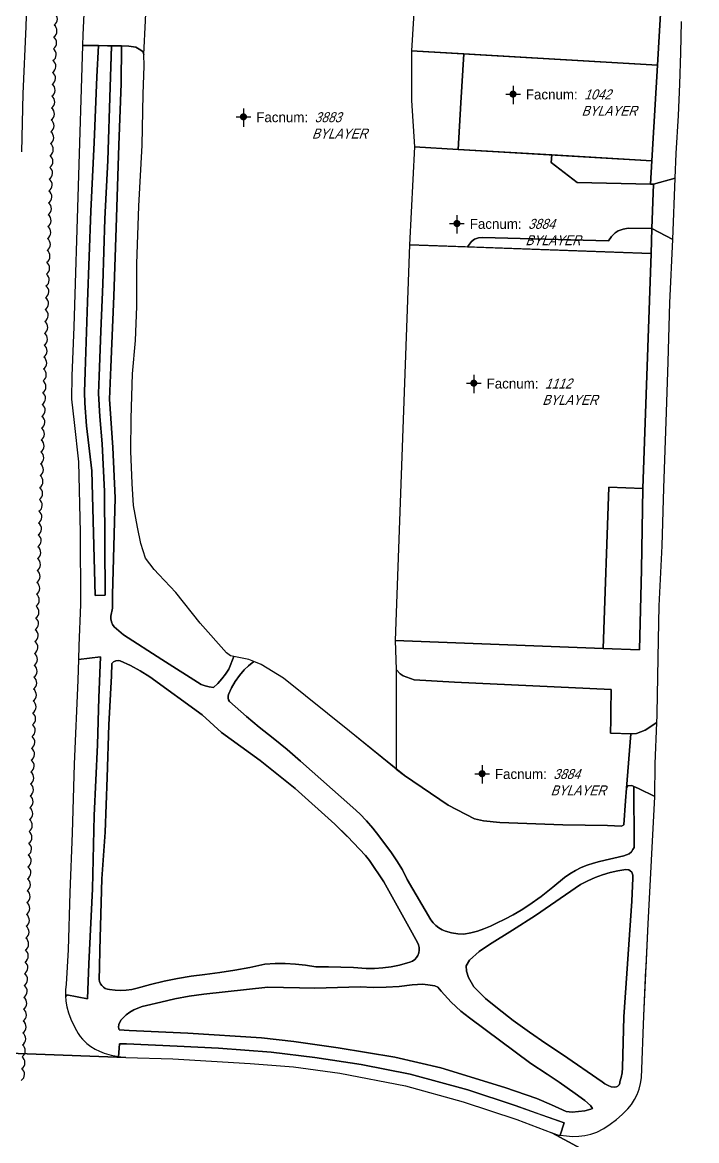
# Model space of a CAD drawing. Header units: inches. Extents: x 1273557 to 1282364, y 239587 to 246310.
# Drawn here: x 1275395.1 to 1275679.4, y 241916.7 to 242388 of the extents above; entities that cross this region are included whole.
import ezdxf
from ezdxf.enums import TextEntityAlignment as Align

# ---------------------------------------------------------------- set-up
doc = ezdxf.new("R2010")
doc.units = ezdxf.units.IN
doc.header["$MEASUREMENT"] = 0
doc.linetypes.add('DASHED2', pattern=[0.375, 0.25, -0.125])
doc.layers.add('BLDG-DATA', color=159, linetype='DASHED2', lineweight=30)
for name, color, linetype in [('BLDG-UW', 231, 'Continuous'), ('GRASS', 3, 'Continuous'), ('PATH', 253, 'Continuous'), ('PATH-ISLAND', 252, 'Continuous'), ('PRKG-DATA', 255, 'Continuous'), ('PRKG-UW', 6, 'Continuous'), ('REV-2013', 1, 'Continuous'), ('STREET-NONUW', 4, 'Continuous'), ('STREET-UW', 50, 'Continuous')]:
    doc.layers.add(name, color=color, linetype=linetype)
doc.styles.add('SS_LITE', font='FRABK.TTF', dxfattribs={"height": 16})

# ---------------------------------------------------------------- blocks, each defined once
blk = doc.blocks.new('*U1')
for p, q in [((-3.08, 0), (3.08, 0)), ((0, 3.55), (0, -4.2))]:
    blk.add_line(p, q)
at = {"const_width": 1.5}
blk.add_lwpolyline([(-0.75, 0, 1), (0.75, 0, 1)], format="xyb", close=True, dxfattribs=at)
at = {"layer": 'BLDG-DATA', "color": 1, "style": 'SS_LITE'}
blk.add_text('Facnum:', height=4.2, dxfattribs=at).set_placement((27.26, -2.25), align=Align.RIGHT)
at = {"layer": 'BLDG-DATA', "color": 7, "style": 'SS_LITE', "oblique": 20, "width": 0.9, "flags": 8}
for tag, p in [('FACNUM', (29.98, -2.25)), ('OBJECT', (28.84, -9.16))]:
    blk.add_attdef(tag, p, '', height=4.2, dxfattribs=at)
blk = doc.blocks.new('*U8')
for p, q in [((-3.08, 0), (3.08, 0)), ((0, 3.55), (0, -4.2))]:
    blk.add_line(p, q)
at = {"const_width": 1.5}
blk.add_lwpolyline([(-0.75, 0, 1), (0.75, 0, 1)], format="xyb", close=True, dxfattribs=at)
at = {"layer": 'PRKG-DATA', "color": 1, "style": 'SS_LITE'}
blk.add_text('Facnum:', height=4.2, dxfattribs=at).set_placement((27.26, -2.25), align=Align.RIGHT)
at = {"layer": 'PRKG-DATA', "color": 7, "style": 'SS_LITE', "oblique": 20, "width": 0.9, "flags": 8}
for tag, p in [('FACNUM', (29.98, -2.25)), ('OBJECT', (28.84, -9.16))]:
    blk.add_attdef(tag, p, '', height=4.2, dxfattribs=at)

msp = doc.modelspace()

# ---------------------------------------------------------------- linework, layer by layer
at = {"layer": 'BLDG-UW'}
for points in [[(1275662.91, 242369.87), (1275665.6, 242415.84), (1275561.97, 242421.89), (1275559.16, 242375.93)], [(1275581.26, 242374.64), (1275580.05, 242353.99), (1275578.91, 242334.42), (1275660.57, 242329.65), (1275660.84, 242334.35), (1275662.91, 242369.87)], [(1275642.42, 242192.04), (1275656.69, 242191.52), (1275660.27, 242290.53), (1275558.37, 242294.22), (1275552.34, 242127.43), (1275639.96, 242124.04), (1275639.96, 242124.04), (1275639.96, 242124.04)]]:
    msp.add_lwpolyline(points, close=True, dxfattribs=at)
at = {"layer": 'GRASS'}
for points in [[(1275428.28, 242257.8), (1275429.09, 242277.6), (1275429.93, 242305.21), (1275431.12, 242329.72), (1275432.18, 242360.67), (1275432.76, 242378.09), (1275431.06, 242378.12), (1275427.22, 242378.14), (1275426.53, 242364.98), (1275425.41, 242337.3), (1275424.05, 242308.42), (1275422.61, 242270.13), (1275421.59, 242240.62), (1275421.29, 242232.14), (1275421.5, 242227.45), (1275422.17, 242217.91), (1275424.41, 242198.92), (1275425.84, 242146.38), (1275429.99, 242146.58), (1275429.72, 242190.21), (1275428.71, 242210.27), (1275427.8, 242221.86), (1275427.28, 242231.48), (1275427.45, 242238.81)], [(1275470.13, 242134.69), (1275459.87, 242147.64), (1275452.62, 242155.23), (1275450.69, 242157.36), (1275447.11, 242162.1), (1275445.03, 242168.37), (1275443.68, 242175.18), (1275441.96, 242184.28), (1275441.36, 242193.57), (1275440.85, 242207.18), (1275441.07, 242221.01), (1275441.62, 242239.84), (1275442.86, 242253.86), (1275443.35, 242268.22), (1275443.43, 242286.24), (1275444.22, 242310.52), (1275445.58, 242336.26), (1275446.04, 242357.71), (1275446.54, 242369.59), (1275446.36, 242374.38), (1275445.9, 242375.66), (1275444.39, 242376.71), (1275442.94, 242377.54), (1275440.05, 242377.96), (1275436.99, 242378.01), (1275436.73, 242362.17), (1275435.83, 242336.15), (1275434.74, 242301.42), (1275433.69, 242272.5), (1275432.49, 242242.68), (1275431.92, 242229.13), (1275433.24, 242208.79), (1275434.29, 242187.58), (1275433.15, 242146.64), (1275433.13, 242142.03), (1275433.12, 242141.13), (1275432.41, 242137.74), (1275432.47, 242136.53), (1275432.74, 242135.34), (1275433.19, 242134.2), (1275433.83, 242133.15), (1275437.79, 242129.87), (1275453.89, 242119.47), (1275470.54, 242108.96), (1275472.21, 242108.34), (1275473.94, 242107.89), (1275475.67, 242107.63), (1275477.51, 242109.36), (1275479.22, 242111.24), (1275480.8, 242113.26), (1275482.23, 242115.4), (1275484.25, 242120.73), (1275482.87, 242121.02), (1275481.22, 242122.18)], [(1275660.57, 242329.65), (1275618.31, 242332.12), (1275618.12, 242328.88), (1275629.04, 242320.53), (1275659.99, 242319.78)], [(1275660.55, 242301.11), (1275650.55, 242301.19), (1275648.4, 242300.84), (1275646.35, 242300.05), (1275645.12, 242299.26), (1275643.56, 242297.73), (1275642.33, 242295.9), (1275589.08, 242297.28), (1275587.4, 242297.17), (1275585.8, 242296.62), (1275584.47, 242295.58), (1275582.86, 242293.33), (1275660.27, 242290.53)], [(1275656.22, 242157.42), (1275656.69, 242191.52), (1275642.42, 242192.04), (1275639.96, 242124.04), (1275655.33, 242123.45)], [(1275424.65, 242022.74), (1275425.38, 242053.75), (1275426.83, 242083.43), (1275427.42, 242103.34), (1275428.07, 242120.62), (1275418.76, 242119.38), (1275418.56, 242110.65), (1275416.99, 242075.33), (1275416.14, 242046.27), (1275415.21, 242021.22), (1275414.4, 241997.11), (1275413.61, 241982.56), (1275413.35, 241980.2), (1275413.31, 241978.14), (1275413.31, 241977.82), (1275413.32, 241977.64), (1275413.81, 241977.68), (1275413.81, 241978.1), (1275422.58, 241976.39), (1275423.14, 241991.1)], [(1275547.51, 242025.71), (1275541.47, 242034.65), (1275539.78, 242036.77), (1275532.17, 242044.79), (1275532.13, 242044.83), (1275526.81, 242050.04), (1275510.17, 242065.09), (1275495.33, 242076.84), (1275479.08, 242088.69), (1275470.99, 242096.13), (1275448.81, 242112.13), (1275444.85, 242114.68), (1275440.71, 242116.93), (1275436.43, 242118.88), (1275435.46, 242119.04), (1275434.48, 242118.9), (1275433.6, 242118.46), (1275432.89, 242117.77), (1275432.67, 242112.6), (1275431.58, 242091.86), (1275430.85, 242069.65), (1275430.06, 242046.68), (1275428.69, 242027), (1275427.86, 241997.12), (1275427.68, 241989.7), (1275427.55, 241984.6), (1275427.71, 241983.66), (1275428.07, 241982.78), (1275428.6, 241981.99), (1275429.28, 241981.33), (1275430.09, 241980.83), (1275430.99, 241980.52), (1275431.93, 241980.4), (1275434.25, 241980.04), (1275436.59, 241979.91), (1275438.93, 241980.01), (1275441.26, 241980.34), (1275443.53, 241980.89), (1275449.17, 241982.46), (1275454.86, 241983.83), (1275460.59, 241984.99), (1275466.34, 241985.94), (1275472.11, 241986.68), (1275478.43, 241987.53), (1275484.76, 241988.52), (1275491.09, 241989.67), (1275497.4, 241990.97), (1275501.67, 241991.24), (1275505.96, 241991.27), (1275510.25, 241991.05), (1275514.54, 241990.58), (1275518.8, 241989.86), (1275524.14, 241989.89), (1275529.48, 241989.78), (1275534.79, 241989.55), (1275540.08, 241989.18), (1275543.61, 241989.2), (1275547.13, 241989.46), (1275550.62, 241989.94), (1275554.08, 241990.64), (1275557.48, 241991.57), (1275558.51, 241991.82), (1275559.63, 241992.31), (1275560.55, 241992.96), (1275561.31, 241993.78), (1275561.9, 241994.73), (1275562.29, 241995.79), (1275562.47, 241996.9), (1275562.42, 241998.03), (1275562.15, 241999.12), (1275561.67, 242000.15), (1275558.02, 242006.77)], [(1275625.93, 242029.11), (1275628.29, 242030.53), (1275630.75, 242031.75), (1275633.31, 242032.77), (1275635.94, 242033.57), (1275638.45, 242034.33), (1275648.77, 242036.73), (1275651, 242037.55), (1275651.9, 242038.32), (1275652.6, 242039.29), (1275653.05, 242040.19), (1275653.1, 242041.47), (1275652.98, 242065.97), (1275652.16, 242066.35), (1275650.4, 242066.16), (1275649.87, 242065.15), (1275649.42, 242059.91), (1275648.69, 242049.76), (1275647.76, 242049.16), (1275641.9, 242049.42), (1275623.08, 242049.72), (1275596.45, 242050.73), (1275589.51, 242051.4), (1275585.84, 242052.24), (1275574.67, 242058.07), (1275556.21, 242070.47), (1275533.13, 242089.28), (1275505.19, 242111.63), (1275495.82, 242117.39), (1275492.69, 242118.6), (1275490.46, 242116.82), (1275488.58, 242115.06), (1275486.62, 242112.7), (1275484.88, 242110.17), (1275483.36, 242107.48), (1275482.08, 242104.65), (1275481.88, 242103.91), (1275481.87, 242103.13), (1275482.06, 242102.37), (1275482.43, 242101.68), (1275489.58, 242095.36), (1275495.03, 242090.84), (1275500.94, 242086.22), (1275506.72, 242081.44), (1275512.37, 242076.52), (1275534.43, 242057.12), (1275537.41, 242054.36), (1275540.25, 242051.44), (1275542.93, 242048.38), (1275545.44, 242045.18), (1275547.78, 242041.85), (1275550.55, 242038.31), (1275553.09, 242034.6), (1275555.39, 242030.74), (1275557.43, 242026.74), (1275567.33, 242009.75), (1275568.29, 242008.46), (1275569.42, 242007.32), (1275570.7, 242006.35), (1275572.1, 242005.55), (1275573.59, 242004.96), (1275576.12, 242004.28), (1275578.7, 242003.83), (1275581.31, 242003.63), (1275584.18, 242004.21), (1275587, 242004.98), (1275589.77, 242005.94), (1275592.46, 242007.07), (1275595.06, 242008.37), (1275598.61, 242009.98), (1275602.07, 242011.78), (1275605.42, 242013.76), (1275608.67, 242015.92), (1275613.85, 242019.57), (1275618.86, 242023.44), (1275623.7, 242027.5)], [(1275652.17, 242017.57), (1275652.55, 242027.22), (1275652.48, 242028.51), (1275652.05, 242029.74), (1275651.44, 242030.43), (1275650.91, 242030.72), (1275649.59, 242030.88), (1275646.27, 242030.35), (1275642.98, 242029.6), (1275639.75, 242028.65), (1275636.58, 242027.5), (1275633.49, 242026.15), (1275630.49, 242024.61), (1275611.52, 242011.52), (1275601.83, 242005.4), (1275592.1, 241999.28), (1275587.77, 241996.3), (1275583.67, 241992.72), (1275582.3, 241990.27), (1275582.33, 241988.06), (1275583.21, 241985.36), (1275585.55, 241981.49), (1275590.42, 241976.59), (1275595.4, 241972.48), (1275602.08, 241967.32), (1275608.9, 241962.33), (1275615.84, 241957.52), (1275622.9, 241952.89), (1275639.62, 241941.42), (1275640.79, 241940.54), (1275642.08, 241939.85), (1275643.46, 241939.38), (1275644.89, 241939.14), (1275645.6, 241939.3), (1275646.24, 241939.67), (1275646.73, 241940.21), (1275647.03, 241940.88), (1275647.05, 241941.4), (1275647.68, 241943.31), (1275648.04, 241945.29), (1275648.11, 241947.3), (1275648.79, 241968.85)], [(1275583.73, 241968.34), (1275580.04, 241971.22), (1275575.97, 241975.01), (1275571.72, 241979.66), (1275570.32, 241981.34), (1275569.05, 241981.94), (1275566.06, 241982.37), (1275563.88, 241982.56), (1275561.69, 241982.52), (1275559.51, 241982.26), (1275554.06, 241981.65), (1275548.58, 241981.31), (1275543.09, 241981.23), (1275537.61, 241981.43), (1275518.51, 241980.86), (1275511.92, 241981.09), (1275505.3, 241981.23), (1275498.65, 241981.29), (1275489.6, 241980.39), (1275480.58, 241979.43), (1275471.59, 241978.4), (1275465.51, 241977.49), (1275459.47, 241976.38), (1275453.47, 241975.06), (1275447.53, 241973.54), (1275445.66, 241973.14), (1275443.85, 241972.54), (1275442.11, 241971.75), (1275440.46, 241970.77), (1275438.92, 241969.61), (1275437.52, 241968.3), (1275436.8, 241967.51), (1275436.24, 241966.6), (1275435.87, 241965.6), (1275435.7, 241964.54), (1275435.92, 241963.4), (1275440.23, 241963.08), (1275464.96, 241961.93), (1275495.98, 241960.04), (1275509.55, 241958.45), (1275528.23, 241955.83), (1275552.14, 241951.81), (1275571.52, 241947.38), (1275598.57, 241939.05), (1275612.08, 241934.36), (1275618.25, 241931.75), (1275624.37, 241928.87), (1275627.02, 241928.72), (1275629.66, 241928.87), (1275632.25, 241929.28), (1275634.78, 241929.95), (1275635.5, 241930.21), (1275634.65, 241931.45), (1275632.26, 241933.6), (1275628.2, 241936.49), (1275621.46, 241941.33), (1275616.43, 241944.73), (1275609.55, 241949.13)], [(1275582.92, 241938.04), (1275558.62, 241944.62), (1275538.01, 241948.75), (1275518.48, 241951.75), (1275500.03, 241953.93), (1275477.79, 241955.63), (1275460.38, 241956.53), (1275439.02, 241957.48), (1275436.05, 241957.47), (1275435.73, 241952.04), (1275438.76, 241951.75), (1275458.6, 241951.12), (1275491.19, 241949.18), (1275509.41, 241947.75), (1275528.93, 241945.14), (1275556.71, 241939.68), (1275580.96, 241933.01), (1275603.59, 241925.61), (1275618.41, 241919.9), (1275621.24, 241919), (1275621.85, 241918.93), (1275623.52, 241924.21), (1275617.15, 241926.44), (1275613.52, 241927.71), (1275602.95, 241931.4)]]:
    msp.add_lwpolyline(points, close=True, dxfattribs=at)
at = {"layer": 'PATH'}
for points in [[(1275394.91, 242333.4), (1275395.45, 242357.8), (1275396.79, 242386.14), (1275397.68, 242417.23)], [(1275665.6, 242415.84), (1275662.91, 242369.87), (1275660.84, 242334.35), (1275660.57, 242329.65), (1275659.99, 242319.78), (1275661.2, 242319.75), (1275670.42, 242322.28), (1275670.78, 242332.67), (1275671.79, 242348.73), (1275672.29, 242361.91), (1275672.72, 242375.11), (1275673.06, 242388.33)]]:
    msp.add_lwpolyline(points, dxfattribs=at)
for points in [[(1275500.94, 242086.22), (1275495.03, 242090.84), (1275489.58, 242095.36), (1275482.43, 242101.68), (1275482.06, 242102.37), (1275481.87, 242103.13), (1275481.88, 242103.91), (1275482.08, 242104.65), (1275483.36, 242107.48), (1275484.88, 242110.17), (1275486.62, 242112.7), (1275488.58, 242115.06), (1275490.46, 242116.82), (1275492.69, 242118.6), (1275490.59, 242119.41), (1275484.25, 242120.73), (1275482.23, 242115.4), (1275480.8, 242113.26), (1275479.22, 242111.24), (1275477.51, 242109.36), (1275475.67, 242107.63), (1275473.94, 242107.89), (1275472.21, 242108.34), (1275470.54, 242108.96), (1275453.89, 242119.47), (1275437.79, 242129.87), (1275433.83, 242133.15), (1275433.19, 242134.2), (1275432.74, 242135.34), (1275432.47, 242136.53), (1275432.41, 242137.74), (1275433.12, 242141.13), (1275433.13, 242142.03), (1275433.15, 242146.64), (1275434.29, 242187.58), (1275433.24, 242208.79), (1275431.92, 242229.13), (1275432.49, 242242.68), (1275433.69, 242272.5), (1275434.74, 242301.42), (1275435.83, 242336.15), (1275436.73, 242362.17), (1275436.99, 242378.01), (1275432.76, 242378.09), (1275432.75, 242377.86), (1275432.18, 242360.67), (1275431.12, 242329.72), (1275429.93, 242305.21), (1275429.09, 242277.6), (1275428.28, 242257.8), (1275427.45, 242238.81), (1275427.28, 242231.48), (1275427.8, 242221.86), (1275428.71, 242210.27), (1275429.72, 242190.21), (1275429.99, 242146.58), (1275425.84, 242146.38), (1275424.41, 242198.92), (1275422.17, 242217.91), (1275421.5, 242227.45), (1275421.29, 242232.14), (1275421.59, 242240.62), (1275422.61, 242270.13), (1275424.05, 242308.42), (1275425.41, 242337.3), (1275426.53, 242364.98), (1275427.22, 242378.14), (1275420.53, 242378.18), (1275416.83, 242259.58), (1275415.96, 242239.05), (1275415.89, 242229.17), (1275416.95, 242219.35), (1275418.8, 242202.75), (1275419.53, 242172.96), (1275419.65, 242143.16), (1275419.67, 242142.57), (1275418.89, 242125.18), (1275418.76, 242119.38), (1275428.07, 242120.62), (1275427.42, 242103.34), (1275426.83, 242083.43), (1275425.38, 242053.75), (1275424.65, 242022.74), (1275423.14, 241991.1), (1275422.58, 241976.39), (1275413.81, 241978.1), (1275413.81, 241977.68), (1275413.32, 241977.64), (1275413.49, 241975.45), (1275413.88, 241973.1), (1275414.61, 241970.46), (1275415.54, 241967.88), (1275416.67, 241965.39), (1275417.91, 241963.11), (1275418.6, 241961.86), (1275419.51, 241960.58), (1275420.5, 241959.4), (1275421.32, 241958.63), (1275422.36, 241957.65), (1275424.02, 241956.36), (1275425.79, 241955.24), (1275427.67, 241954.3), (1275429.62, 241953.55), (1275432.6, 241952.65), (1275435.6, 241952.06), (1275435.73, 241952.04), (1275436.05, 241957.47), (1275439.02, 241957.48), (1275460.38, 241956.53), (1275477.79, 241955.63), (1275500.03, 241953.93), (1275518.48, 241951.75), (1275538.01, 241948.75), (1275558.62, 241944.62), (1275582.92, 241938.04), (1275602.95, 241931.4), (1275623.52, 241924.21), (1275621.85, 241918.93), (1275624.55, 241918.62), (1275627.16, 241918.45), (1275629.77, 241918.52), (1275632.36, 241918.84), (1275634.89, 241919.41), (1275637.36, 241920.21), (1275640.25, 241921.77), (1275643.01, 241923.55), (1275645.63, 241925.53), (1275648.09, 241927.7), (1275650.37, 241930.06), (1275651.91, 241931.92), (1275653.24, 241933.95), (1275654.34, 241936.1), (1275655.2, 241938.36), (1275655.81, 241940.7), (1275656.16, 241943.1), (1275657.12, 241969.18), (1275658.96, 242008.09), (1275661.79, 242061.51), (1275661.79, 242061.58), (1275661.79, 242061.62), (1275654.98, 242065.03), (1275652.98, 242065.97), (1275653.1, 242041.47), (1275653.05, 242040.19), (1275652.6, 242039.29), (1275651.9, 242038.32), (1275651, 242037.55), (1275648.77, 242036.73), (1275638.45, 242034.33), (1275635.94, 242033.57), (1275633.31, 242032.77), (1275630.75, 242031.75), (1275628.29, 242030.53), (1275625.93, 242029.11), (1275623.7, 242027.5), (1275618.86, 242023.44), (1275613.85, 242019.57), (1275608.67, 242015.92), (1275605.42, 242013.76), (1275602.07, 242011.78), (1275598.61, 242009.98), (1275595.06, 242008.37), (1275592.46, 242007.07), (1275589.77, 242005.94), (1275587, 242004.98), (1275584.18, 242004.21), (1275581.31, 242003.63), (1275578.7, 242003.83), (1275576.12, 242004.28), (1275573.59, 242004.96), (1275572.1, 242005.55), (1275570.7, 242006.35), (1275569.42, 242007.32), (1275568.29, 242008.46), (1275567.33, 242009.75), (1275557.43, 242026.74), (1275555.39, 242030.74), (1275553.09, 242034.6), (1275550.55, 242038.31), (1275547.78, 242041.85), (1275545.44, 242045.18), (1275542.93, 242048.38), (1275540.25, 242051.44), (1275537.41, 242054.36), (1275534.43, 242057.12), (1275512.37, 242076.52), (1275506.72, 242081.44)], [(1275580.05, 242353.99), (1275581.26, 242374.64), (1275559.16, 242375.93), (1275559.23, 242355.08), (1275560.44, 242335.44), (1275578.91, 242334.42)], [(1275663.3, 242127.65), (1275663.69, 242142.07), (1275664.92, 242167.28), (1275665.65, 242191.59), (1275666.74, 242223.66), (1275667.46, 242244.94), (1275668.11, 242269.7), (1275669.44, 242296.4), (1275660.55, 242301.11), (1275660.27, 242290.53), (1275656.69, 242191.52), (1275656.22, 242157.42), (1275655.33, 242123.45), (1275639.96, 242124.04), (1275552.34, 242127.43), (1275552.81, 242115.16), (1275554.39, 242113.35), (1275555.66, 242112.5), (1275560.33, 242110.85), (1275577.4, 242109.81), (1275643.33, 242106.74), (1275643.27, 242097.56), (1275643.26, 242093.98), (1275643.11, 242088.36), (1275652.39, 242088.08), (1275654.01, 242088.19), (1275657.74, 242089.59), (1275662.66, 242092.91), (1275662.78, 242095.79), (1275662.81, 242096.65)]]:
    msp.add_lwpolyline(points, close=True, dxfattribs=at)
at = {"layer": 'PATH-ISLAND'}
for points in [[(1275558.02, 242006.77), (1275561.67, 242000.15), (1275562.15, 241999.12), (1275562.42, 241998.03), (1275562.47, 241996.9), (1275562.29, 241995.79), (1275561.9, 241994.73), (1275561.31, 241993.78), (1275560.55, 241992.96), (1275559.63, 241992.31), (1275558.51, 241991.82), (1275557.48, 241991.57), (1275554.08, 241990.64), (1275550.62, 241989.94), (1275547.13, 241989.46), (1275543.61, 241989.2), (1275540.08, 241989.18), (1275534.79, 241989.55), (1275529.48, 241989.78), (1275524.14, 241989.89), (1275518.8, 241989.86), (1275514.54, 241990.58), (1275510.25, 241991.05), (1275505.96, 241991.27), (1275501.67, 241991.24), (1275497.4, 241990.97), (1275491.09, 241989.67), (1275484.76, 241988.52), (1275478.43, 241987.53), (1275472.11, 241986.68), (1275466.34, 241985.94), (1275460.59, 241984.99), (1275454.86, 241983.83), (1275449.17, 241982.46), (1275443.53, 241980.89), (1275441.26, 241980.34), (1275438.93, 241980.01), (1275436.59, 241979.91), (1275434.25, 241980.04), (1275431.93, 241980.4), (1275430.99, 241980.52), (1275430.09, 241980.83), (1275429.28, 241981.33), (1275428.6, 241981.99), (1275428.07, 241982.78), (1275427.71, 241983.66), (1275427.55, 241984.6), (1275427.68, 241989.7), (1275427.86, 241997.12), (1275428.69, 242027), (1275430.06, 242046.68), (1275430.85, 242069.65), (1275431.58, 242091.86), (1275432.67, 242112.6), (1275432.89, 242117.77), (1275433.6, 242118.46), (1275434.48, 242118.9), (1275435.46, 242119.04), (1275436.43, 242118.88), (1275440.71, 242116.93), (1275444.85, 242114.68), (1275448.81, 242112.13), (1275470.99, 242096.13), (1275479.08, 242088.69), (1275495.33, 242076.84), (1275510.17, 242065.09), (1275526.81, 242050.04), (1275532.16, 242044.8), (1275539.78, 242036.77), (1275541.47, 242034.65), (1275547.51, 242025.71)], [(1275432.67, 242112.6), (1275431.58, 242091.86), (1275430.85, 242069.65), (1275430.06, 242046.68), (1275428.69, 242027), (1275427.86, 241997.12), (1275427.68, 241989.7), (1275427.55, 241984.6), (1275427.71, 241983.66), (1275428.07, 241982.78), (1275428.6, 241981.99), (1275429.28, 241981.33), (1275430.09, 241980.83), (1275430.99, 241980.52), (1275431.93, 241980.4), (1275434.25, 241980.04), (1275436.59, 241979.91), (1275438.93, 241980.01), (1275441.26, 241980.34), (1275443.53, 241980.89), (1275449.17, 241982.46), (1275454.86, 241983.83), (1275460.59, 241984.99), (1275466.34, 241985.94), (1275472.11, 241986.68), (1275478.43, 241987.53), (1275484.76, 241988.52), (1275491.09, 241989.67), (1275497.4, 241990.97), (1275501.67, 241991.24), (1275505.96, 241991.27), (1275510.25, 241991.05), (1275514.54, 241990.58), (1275518.8, 241989.86), (1275524.14, 241989.89), (1275529.48, 241989.78), (1275534.79, 241989.55), (1275540.08, 241989.18), (1275543.61, 241989.2), (1275547.13, 241989.46), (1275550.62, 241989.94), (1275554.08, 241990.64), (1275557.48, 241991.57), (1275558.51, 241991.82), (1275559.63, 241992.31), (1275560.55, 241992.96), (1275561.31, 241993.78), (1275561.9, 241994.73), (1275562.29, 241995.79), (1275562.47, 241996.9), (1275562.42, 241998.03), (1275562.15, 241999.12), (1275561.67, 242000.15), (1275558.02, 242006.77), (1275547.51, 242025.71), (1275541.47, 242034.65), (1275539.78, 242036.77), (1275532.17, 242044.79), (1275532.13, 242044.83), (1275526.81, 242050.04), (1275510.17, 242065.09), (1275495.33, 242076.84), (1275479.08, 242088.69), (1275470.99, 242096.13), (1275448.81, 242112.13), (1275444.85, 242114.68), (1275440.71, 242116.93), (1275436.43, 242118.88), (1275435.46, 242119.04), (1275434.48, 242118.9), (1275433.6, 242118.46), (1275432.89, 242117.77)], [(1275583.67, 241992.72), (1275587.77, 241996.3), (1275592.1, 241999.28), (1275601.83, 242005.4), (1275611.52, 242011.52), (1275630.49, 242024.61), (1275633.49, 242026.15), (1275636.58, 242027.5), (1275639.75, 242028.65), (1275642.98, 242029.6), (1275646.27, 242030.35), (1275649.59, 242030.88), (1275650.91, 242030.72), (1275651.44, 242030.43), (1275652.05, 242029.74), (1275652.48, 242028.51), (1275652.55, 242027.22), (1275652.17, 242017.57), (1275648.79, 241968.85), (1275648.11, 241947.3), (1275648.04, 241945.29), (1275647.68, 241943.31), (1275647.05, 241941.4), (1275647.03, 241940.88), (1275646.73, 241940.21), (1275646.24, 241939.67), (1275645.6, 241939.3), (1275644.89, 241939.14), (1275643.46, 241939.38), (1275642.08, 241939.85), (1275640.79, 241940.54), (1275639.62, 241941.42), (1275622.9, 241952.89), (1275615.84, 241957.52), (1275608.9, 241962.33), (1275602.08, 241967.32), (1275595.4, 241972.48), (1275590.42, 241976.59), (1275585.55, 241981.49), (1275583.21, 241985.36), (1275582.33, 241988.06), (1275582.3, 241990.27)], [(1275601.83, 242005.4), (1275592.1, 241999.28), (1275587.77, 241996.3), (1275583.67, 241992.72), (1275582.3, 241990.27), (1275582.33, 241988.06), (1275583.21, 241985.36), (1275585.55, 241981.49), (1275590.42, 241976.59), (1275595.4, 241972.48), (1275602.08, 241967.32), (1275608.9, 241962.33), (1275615.84, 241957.52), (1275622.9, 241952.89), (1275639.62, 241941.42), (1275640.79, 241940.54), (1275642.08, 241939.85), (1275643.46, 241939.38), (1275644.89, 241939.14), (1275645.6, 241939.3), (1275646.24, 241939.67), (1275646.73, 241940.21), (1275647.03, 241940.88), (1275647.05, 241941.4), (1275647.68, 241943.31), (1275648.04, 241945.29), (1275648.11, 241947.3), (1275648.79, 241968.85), (1275652.17, 242017.57), (1275652.55, 242027.22), (1275652.48, 242028.51), (1275652.05, 242029.74), (1275651.44, 242030.43), (1275650.91, 242030.72), (1275649.59, 242030.88), (1275646.27, 242030.35), (1275642.98, 242029.6), (1275639.75, 242028.65), (1275636.58, 242027.5), (1275633.49, 242026.15), (1275630.49, 242024.61), (1275611.52, 242011.52)], [(1275561.69, 241982.52), (1275563.88, 241982.56), (1275566.06, 241982.37), (1275569.05, 241981.94), (1275570.32, 241981.34), (1275571.72, 241979.66), (1275575.97, 241975.01), (1275580.04, 241971.22), (1275583.73, 241968.34), (1275609.55, 241949.13), (1275616.43, 241944.73), (1275621.46, 241941.33), (1275628.2, 241936.49), (1275632.26, 241933.6), (1275634.65, 241931.45), (1275635.5, 241930.21), (1275634.78, 241929.95), (1275632.25, 241929.28), (1275629.66, 241928.87), (1275627.02, 241928.72), (1275624.37, 241928.87), (1275618.25, 241931.75), (1275612.08, 241934.36), (1275598.57, 241939.05), (1275571.52, 241947.38), (1275552.14, 241951.81), (1275528.23, 241955.83), (1275509.55, 241958.45), (1275495.98, 241960.04), (1275464.96, 241961.93), (1275440.23, 241963.08), (1275435.92, 241963.4), (1275435.7, 241964.54), (1275435.87, 241965.6), (1275436.24, 241966.6), (1275436.8, 241967.51), (1275437.52, 241968.3), (1275438.92, 241969.61), (1275440.46, 241970.77), (1275442.11, 241971.75), (1275443.85, 241972.54), (1275445.66, 241973.14), (1275447.53, 241973.54), (1275453.47, 241975.06), (1275459.47, 241976.38), (1275465.51, 241977.49), (1275471.59, 241978.4), (1275480.58, 241979.43), (1275489.6, 241980.39), (1275498.65, 241981.29), (1275505.3, 241981.23), (1275511.92, 241981.09), (1275518.51, 241980.86), (1275537.61, 241981.43), (1275543.09, 241981.23), (1275548.58, 241981.31), (1275554.06, 241981.65), (1275559.51, 241982.26)], [(1275583.73, 241968.34), (1275580.04, 241971.22), (1275575.97, 241975.01), (1275571.72, 241979.66), (1275570.32, 241981.34), (1275569.05, 241981.94), (1275566.06, 241982.37), (1275563.88, 241982.56), (1275561.69, 241982.52), (1275559.51, 241982.26), (1275554.06, 241981.65), (1275548.58, 241981.31), (1275543.09, 241981.23), (1275537.61, 241981.43), (1275518.51, 241980.86), (1275511.92, 241981.09), (1275505.3, 241981.23), (1275498.65, 241981.29), (1275489.6, 241980.39), (1275480.58, 241979.43), (1275471.59, 241978.4), (1275465.51, 241977.49), (1275459.47, 241976.38), (1275453.47, 241975.06), (1275447.53, 241973.54), (1275445.66, 241973.14), (1275443.85, 241972.54), (1275442.11, 241971.75), (1275440.46, 241970.77), (1275438.92, 241969.61), (1275437.52, 241968.3), (1275436.8, 241967.51), (1275436.24, 241966.6), (1275435.87, 241965.6), (1275435.7, 241964.54), (1275435.92, 241963.4), (1275440.23, 241963.08), (1275464.96, 241961.93), (1275495.98, 241960.04), (1275509.55, 241958.45), (1275528.23, 241955.83), (1275552.14, 241951.81), (1275571.52, 241947.38), (1275598.57, 241939.05), (1275612.08, 241934.36), (1275618.25, 241931.75), (1275624.37, 241928.87), (1275627.02, 241928.72), (1275629.66, 241928.87), (1275632.25, 241929.28), (1275634.78, 241929.95), (1275635.5, 241930.21), (1275634.65, 241931.45), (1275632.26, 241933.6), (1275628.2, 241936.49), (1275621.46, 241941.33), (1275616.43, 241944.73), (1275609.55, 241949.13)]]:
    msp.add_lwpolyline(points, close=True, dxfattribs=at)
at = {"layer": 'PRKG-UW'}
msp.add_lwpolyline([(1275561.97, 242421.89), (1275559.16, 242375.93), (1275559.23, 242355.08), (1275560.44, 242335.44), (1275558.37, 242294.22), (1275552.34, 242127.43), (1275552.81, 242115.16), (1275552.81, 242073.24), (1275533.13, 242089.28), (1275505.19, 242111.63), (1275495.82, 242117.39), (1275492.69, 242118.6), (1275490.59, 242119.41), (1275484.25, 242120.73), (1275482.87, 242121.02), (1275481.22, 242122.18), (1275470.13, 242134.69), (1275459.87, 242147.64), (1275452.62, 242155.23), (1275450.69, 242157.36), (1275447.11, 242162.1), (1275445.03, 242168.37), (1275443.68, 242175.18), (1275441.96, 242184.28), (1275441.36, 242193.57), (1275440.85, 242207.18), (1275441.07, 242221.01), (1275441.62, 242239.84), (1275442.86, 242253.86), (1275443.35, 242268.22), (1275443.43, 242286.24), (1275444.22, 242310.52), (1275445.58, 242336.26), (1275446.04, 242357.71), (1275446.54, 242369.59), (1275446.36, 242374.38), (1275447.71, 242403.14)], dxfattribs=at)
for points in [[(1275618.12, 242328.88), (1275618.31, 242332.12), (1275578.91, 242334.42), (1275560.44, 242335.44), (1275558.37, 242294.22), (1275582.86, 242293.33), (1275584.47, 242295.58), (1275585.8, 242296.62), (1275587.4, 242297.17), (1275589.08, 242297.28), (1275642.33, 242295.9), (1275643.56, 242297.73), (1275645.12, 242299.26), (1275646.35, 242300.05), (1275648.4, 242300.84), (1275650.55, 242301.19), (1275660.55, 242301.11), (1275661.2, 242319.75), (1275659.99, 242319.78), (1275629.04, 242320.53)], [(1275552.81, 242115.16), (1275552.81, 242073.24), (1275556.21, 242070.47), (1275574.67, 242058.07), (1275585.84, 242052.24), (1275589.51, 242051.4), (1275596.45, 242050.73), (1275623.08, 242049.72), (1275641.9, 242049.42), (1275647.76, 242049.16), (1275648.69, 242049.76), (1275649.42, 242059.91), (1275649.87, 242065.15), (1275651.73, 242088.1), (1275643.11, 242088.36), (1275643.26, 242093.98), (1275643.27, 242097.56), (1275643.33, 242106.74), (1275577.4, 242109.81), (1275560.33, 242110.85), (1275555.66, 242112.5), (1275554.39, 242113.35)]]:
    msp.add_lwpolyline(points, close=True, dxfattribs=at)
at = {"layer": 'REV-2013'}
msp.add_lwpolyline([(1275394.69, 241942.04, 0.520567), (1275394.84, 241947.03, 0.520567), (1275395, 241952.03, 0.520567), (1275395.15, 241957.03, 0.520567), (1275395.31, 241962.03, 0.520567), (1275395.46, 241967.03, 0.520567), (1275395.62, 241972.02, 0.520567), (1275395.77, 241977.02, 0.520567), (1275395.93, 241982.02, 0.520567), (1275396.08, 241987.02, 0.520567), (1275396.24, 241992.01, 0.520567), (1275396.39, 241997.01, 0.520567), (1275396.55, 242002.01, 0.520567), (1275396.71, 242007.01, 0.520567), (1275396.86, 242012, 0.520567), (1275397.02, 242017, 0.520567), (1275397.17, 242022, 0.520567), (1275397.33, 242027, 0.520567), (1275397.48, 242031.99, 0.520567), (1275397.64, 242036.99, 0.520567), (1275397.79, 242041.99, 0.520567), (1275397.95, 242046.99, 0.520567), (1275398.1, 242051.98, 0.520567), (1275398.26, 242056.98, 0.520567), (1275398.41, 242061.98, 0.520567), (1275398.57, 242066.98, 0.520567), (1275398.72, 242071.97, 0.520567), (1275398.88, 242076.97, 0.520567), (1275399.03, 242081.97, 0.520567), (1275399.19, 242086.97, 0.520567), (1275399.34, 242091.96, 0.520567), (1275399.5, 242096.96, 0.520567), (1275399.66, 242101.96, 0.520567), (1275399.81, 242106.96, 0.520567), (1275399.97, 242111.96, 0.520567), (1275400.12, 242116.95, 0.520567), (1275400.28, 242121.95, 0.520567), (1275400.43, 242126.95, 0.520567), (1275400.59, 242131.95, 0.520567), (1275400.74, 242136.94, 0.520567), (1275400.9, 242141.94, 0.520567), (1275401.05, 242146.94, 0.520567), (1275401.21, 242151.94, 0.520567), (1275401.36, 242156.93, 0.520567), (1275401.52, 242161.93, 0.520567), (1275401.67, 242166.93, 0.520567), (1275401.83, 242171.93, 0.520567), (1275401.98, 242176.92, 0.520567), (1275402.14, 242181.92, 0.520567), (1275402.29, 242186.92, 0.520567), (1275402.45, 242191.92, 0.520567), (1275402.6, 242196.91, 0.520567), (1275402.76, 242201.91, 0.520567), (1275402.92, 242206.91, 0.520567), (1275403.07, 242211.91, 0.520567), (1275403.23, 242216.9, 0.520567), (1275403.38, 242221.9, 0.520567), (1275403.54, 242226.9, 0.520567), (1275403.69, 242231.9, 0.520567), (1275403.85, 242236.89, 0.520567), (1275404, 242241.89, 0.520567), (1275404.16, 242246.89, 0.520567), (1275404.31, 242251.89, 0.520567), (1275404.47, 242256.89, 0.520567), (1275404.62, 242261.88, 0.520567), (1275404.78, 242266.88, 0.520567), (1275404.93, 242271.88, 0.520567), (1275405.09, 242276.88, 0.520567), (1275405.24, 242281.87, 0.520567), (1275405.4, 242286.87, 0.520567), (1275405.55, 242291.87, 0.520567), (1275405.71, 242296.87, 0.520567), (1275405.87, 242301.86, 0.520567), (1275406.02, 242306.86, 0.520567), (1275406.18, 242311.86, 0.520567), (1275406.33, 242316.86, 0.520567), (1275406.49, 242321.85, 0.520567), (1275406.64, 242326.85, 0.520567), (1275406.8, 242331.85, 0.520567), (1275406.95, 242336.85, 0.520567), (1275407.11, 242341.84, 0.520567), (1275407.26, 242346.84, 0.520567), (1275407.42, 242351.84, 0.520567), (1275407.57, 242356.84, 0.520567), (1275407.73, 242361.83, 0.520567), (1275407.88, 242366.83, 0.520567), (1275408.04, 242371.83, 0.520567), (1275408.19, 242376.83, 0.520567), (1275408.35, 242381.83, 0.520567), (1275408.5, 242386.82, 0.520567), (1275408.66, 242391.82, 0.520567)], format="xyb", dxfattribs=at)
at = {"layer": 'STREET-NONUW'}
for points in [[(1275394.91, 242333.4), (1275395.45, 242357.8), (1275396.79, 242386.14), (1275397.68, 242417.23)], [(1275421.43, 242400.36), (1275420.63, 242382.65), (1275420.53, 242378.18), (1275416.83, 242259.58), (1275415.96, 242239.05), (1275415.89, 242229.17), (1275416.95, 242219.35), (1275418.8, 242202.75), (1275419.53, 242172.96), (1275419.65, 242143.16), (1275419.67, 242142.57), (1275418.89, 242125.18), (1275418.76, 242119.38), (1275418.56, 242110.65), (1275416.99, 242075.33), (1275416.14, 242046.27), (1275415.21, 242021.22), (1275414.4, 241997.11), (1275413.61, 241982.56), (1275413.35, 241980.2), (1275413.31, 241977.82), (1275413.32, 241977.64), (1275413.49, 241975.45), (1275413.88, 241973.1), (1275414.61, 241970.46), (1275415.54, 241967.88), (1275416.67, 241965.39), (1275417.91, 241963.11), (1275418.6, 241961.86), (1275419.51, 241960.58), (1275420.5, 241959.4), (1275422.36, 241957.65), (1275424.02, 241956.36), (1275425.79, 241955.24), (1275427.67, 241954.3), (1275429.62, 241953.55), (1275432.6, 241952.65), (1275435.66, 241952.05), (1275438.76, 241951.75), (1275351.64, 241954.97)], [(1275712.55, 241869.11), (1275618.41, 241919.9), (1275621.24, 241919), (1275621.85, 241918.93), (1275624.55, 241918.62), (1275627.16, 241918.45), (1275629.77, 241918.52), (1275632.36, 241918.84), (1275634.89, 241919.41), (1275637.36, 241920.21), (1275640.25, 241921.77), (1275643.01, 241923.55), (1275645.63, 241925.53), (1275648.09, 241927.7), (1275650.37, 241930.06), (1275651.91, 241931.92), (1275653.24, 241933.95), (1275654.34, 241936.1), (1275655.2, 241938.36), (1275655.81, 241940.7), (1275656.16, 241943.1), (1275657.12, 241969.18), (1275658.04, 241988.64), (1275658.09, 241989.61), (1275658.96, 242008.09), (1275661.79, 242061.58), (1275661.79, 242061.62), (1275661.91, 242075.51), (1275662.66, 242092.91), (1275662.78, 242095.79), (1275662.81, 242096.65), (1275663.3, 242127.65), (1275663.69, 242142.07), (1275664.92, 242167.28), (1275665.65, 242191.59), (1275666.74, 242223.66), (1275667.46, 242244.94), (1275668.11, 242269.7), (1275669.44, 242296.4), (1275670.42, 242322.28), (1275670.78, 242332.67), (1275671.79, 242348.73), (1275672.29, 242361.91), (1275672.72, 242375.11), (1275673.06, 242388.33)], [(1275351.64, 241954.97), (1275438.76, 241951.75), (1275458.6, 241951.12), (1275491.19, 241949.18), (1275509.41, 241947.75), (1275528.93, 241945.14), (1275556.71, 241939.68), (1275580.96, 241933.01), (1275603.59, 241925.61), (1275618.41, 241919.9), (1275712.55, 241869.11)]]:
    msp.add_lwpolyline(points, dxfattribs=at)
at = {"layer": 'STREET-UW'}
for points in [[(1275447.71, 242403.14), (1275447.6, 242402.17), (1275447.27, 242401.27), (1275446.74, 242400.49), (1275446.04, 242399.88), (1275445.22, 242399.48), (1275444.39, 242399.33), (1275444.33, 242399.32), (1275426.33, 242400.18), (1275421.43, 242400.36), (1275420.63, 242382.65), (1275420.53, 242378.18), (1275427.22, 242378.14), (1275431.06, 242378.12), (1275432.76, 242378.09), (1275436.99, 242378.01), (1275440.05, 242377.96), (1275442.94, 242377.54), (1275444.39, 242376.71), (1275445.9, 242375.66), (1275446.36, 242374.38)], [(1275670.42, 242322.28), (1275661.2, 242319.75), (1275660.55, 242301.11), (1275669.44, 242296.4)], [(1275662.66, 242092.91), (1275657.74, 242089.59), (1275654.01, 242088.19), (1275652.39, 242088.08), (1275651.73, 242088.1), (1275649.87, 242065.15), (1275650.4, 242066.16), (1275652.16, 242066.35), (1275652.98, 242065.97), (1275654.98, 242065.03), (1275661.79, 242061.62), (1275661.91, 242075.51)]]:
    msp.add_lwpolyline(points, close=True, dxfattribs=at)

# ---------------------------------------------------------------- block references
at = {"layer": 'BLDG-DATA'}
ref = msp.add_blockref('*U1', (1275602.02, 242357.72), dxfattribs=at)
ref.add_attrib('FACNUM', '1042', (1275632, 242355.48), dxfattribs={"color": 7, "height": 4.2, "style": 'SS_LITE', "oblique": 20, "width": 0.9})
ref.add_attrib('OBJECT', 'BYLAYER', (1275630.86, 242348.57), dxfattribs={"color": 7, "height": 4.2, "style": 'SS_LITE', "oblique": 20, "width": 0.9})
ref = msp.add_blockref('*U1', (1275585.48, 242235.89), dxfattribs=at)
ref.add_attrib('FACNUM', '1112', (1275615.46, 242233.64), dxfattribs={"color": 7, "height": 4.2, "style": 'SS_LITE', "oblique": 20, "width": 0.9})
ref.add_attrib('OBJECT', 'BYLAYER', (1275614.31, 242226.73), dxfattribs={"color": 7, "height": 4.2, "style": 'SS_LITE', "oblique": 20, "width": 0.9})
at = {"layer": 'PRKG-DATA'}
ref = msp.add_blockref('*U8', (1275488.35, 242348.13), dxfattribs=at)
ref.add_attrib('FACNUM', '3883', (1275518.33, 242345.88), dxfattribs={"color": 7, "height": 4.2, "style": 'SS_LITE', "oblique": 20, "width": 0.9})
ref.add_attrib('OBJECT', 'BYLAYER', (1275517.18, 242338.97), dxfattribs={"color": 7, "height": 4.2, "style": 'SS_LITE', "oblique": 20, "width": 0.9})
ref = msp.add_blockref('*U8', (1275578.36, 242303.18), dxfattribs=at)
ref.add_attrib('FACNUM', '3884', (1275608.34, 242300.93), dxfattribs={"color": 7, "height": 4.2, "style": 'SS_LITE', "oblique": 20, "width": 0.9})
ref.add_attrib('OBJECT', 'BYLAYER', (1275607.2, 242294.02), dxfattribs={"color": 7, "height": 4.2, "style": 'SS_LITE', "oblique": 20, "width": 0.9})
ref = msp.add_blockref('*U8', (1275588.98, 242071.31), dxfattribs=at)
ref.add_attrib('FACNUM', '3884', (1275618.96, 242069.06), dxfattribs={"color": 7, "height": 4.2, "style": 'SS_LITE', "oblique": 20, "width": 0.9})
ref.add_attrib('OBJECT', 'BYLAYER', (1275617.82, 242062.15), dxfattribs={"color": 7, "height": 4.2, "style": 'SS_LITE', "oblique": 20, "width": 0.9})

doc.saveas('drawing.dxf')
